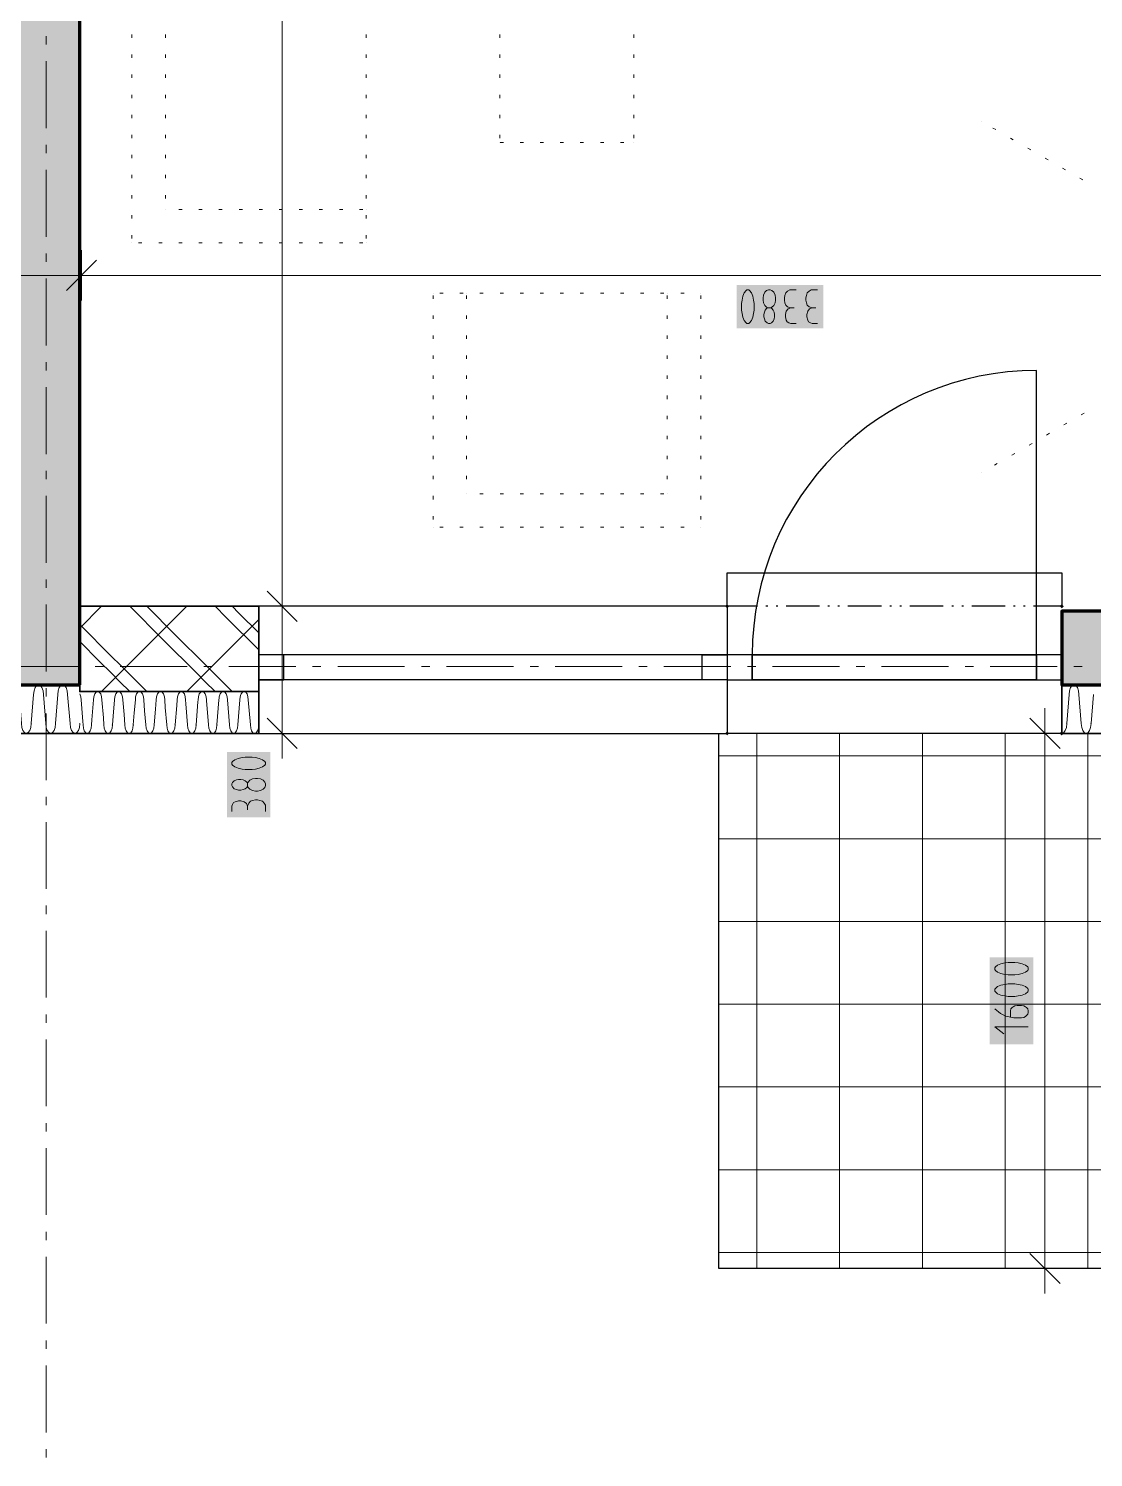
# Model space of a CAD drawing. Header units: millimetres. Extents: x 0 to 594, y 0 to 420.
# Drawn here: x 345.98 to 378.6, y 126.02 to 169.82 of the extents above; entities that cross this region are included whole.
import ezdxf

# ---------------------------------------------------------------- set-up
doc = ezdxf.new("R2010")
doc.units = ezdxf.units.MM
doc.header["$LTSCALE"] = 8
for name, color, linetype in [('PDF_Dvere', 7, 'Continuous'), ('PDF_Koty delkove', 7, 'Continuous'), ('PDF_Nabytek', 7, 'Continuous'), ('PDF_Obecne 0.25', 7, 'Continuous'), ('PDF_Okna', 7, 'Continuous'), ('PDF_Osy hlavni', 7, 'Continuous'), ('PDF_Srafy', 7, 'Continuous'), ('PDF_Steny obvodove nosne', 7, 'Continuous'), ('PDF_Steny sendvic', 7, 'Continuous'), ('PDF_Zatepleni', 7, 'Continuous')]:
    doc.layers.add(name, color=color, linetype=linetype)

msp = doc.modelspace()

# ---------------------------------------------------------------- linework, layer by layer
at = {"layer": 'PDF_Dvere', "lineweight": 25}
msp.add_lwpolyline([(376.865, 150.622), (376.865, 159.335, 0.414213), (368.153, 150.622)], format="xyb", dxfattribs=at)
for points in [[(367.384, 149.854), (368.153, 149.854), (368.153, 150.622), (367.384, 150.622)], [(368.153, 149.854), (368.153, 150.622)], [(376.865, 149.854), (377.634, 149.854), (377.634, 150.622), (376.865, 150.622)], [(376.865, 149.854), (376.865, 150.622)]]:
    msp.add_lwpolyline(points, close=True, dxfattribs=at)
for points in [[(368.153, 150.622), (376.865, 150.622), (368.153, 150.622)], [(368.153, 149.854), (376.865, 149.854), (368.153, 149.854)]]:
    msp.add_lwpolyline(points, dxfattribs=at)
at = {"layer": 'PDF_Koty delkove', "lineweight": 18}
for points in [[(353.751, 164.279), (353.751, 167.153), (353.751, 212.993), (353.751, 214.479), (353.751, 216.017), (353.751, 225.754), (353.751, 227.343), (353.751, 235.85), (353.751, 238.464)], [(353.751, 148.214), (353.751, 152.109), (353.751, 161.418), (353.751, 162.767), (353.751, 164.279)], [(347.601, 163.019), (347.601, 162.251), (347.601, 161.482)], [(348.063, 162.712), (347.14, 161.789)], [(410.931, 162.251), (410.023, 162.251), (383.732, 162.251), (382.246, 162.251), (347.601, 162.251), (345.449, 162.251), (310.804, 162.251), (309.318, 162.251), (283.027, 162.251), (280.875, 162.251), (254.584, 162.251), (253.097, 162.251), (218.453, 162.251), (216.3, 162.251)], [(368.073, 160.794), (368.127, 160.863), (368.168, 160.965), (368.196, 161.085), (368.21, 161.187), (368.21, 161.392), (368.196, 161.494), (368.168, 161.614), (368.127, 161.717), (368.073, 161.785), (368.045, 161.803), (367.991, 161.803), (367.963, 161.785), (367.908, 161.717), (367.867, 161.614), (367.84, 161.494), (367.826, 161.392)], [(369.496, 161.803), (369.305, 161.803), (369.237, 161.768), (369.182, 161.717), (369.154, 161.632), (369.14, 161.563), (369.14, 161.494), (369.154, 161.409), (369.182, 161.342), (369.237, 161.29), (369.332, 161.256)], [(370.153, 161.803), (369.962, 161.803), (369.894, 161.768), (369.839, 161.717), (369.811, 161.632), (369.798, 161.563), (369.798, 161.494), (369.811, 161.409), (369.839, 161.342), (369.894, 161.29), (369.989, 161.256)], [(367.826, 161.392), (367.826, 161.187), (367.84, 161.085), (367.867, 160.965), (367.908, 160.863), (367.963, 160.794), (367.991, 160.778), (368.045, 160.778), (368.073, 160.794)], [(368.73, 161.256), (368.757, 161.238), (368.798, 161.187), (368.825, 161.119), (368.839, 161.051), (368.839, 160.982), (368.825, 160.914), (368.798, 160.846), (368.743, 160.794), (368.702, 160.778), (368.648, 160.778), (368.607, 160.794), (368.552, 160.846), (368.524, 160.914), (368.511, 160.982), (368.511, 161.051), (368.524, 161.119), (368.552, 161.187), (368.593, 161.238), (368.62, 161.256)], [(369.496, 160.778), (369.332, 160.778), (369.277, 160.794), (369.223, 160.829), (369.195, 160.88), (369.168, 160.982), (369.168, 161.051), (369.195, 161.153), (369.25, 161.222), (369.332, 161.256), (369.441, 161.256)], [(370.153, 160.778), (369.989, 160.778), (369.934, 160.794), (369.88, 160.829), (369.852, 160.88), (369.825, 160.982), (369.825, 161.051), (369.852, 161.153), (369.907, 161.222), (369.989, 161.256), (370.098, 161.256)], [(354.212, 151.647), (353.29, 152.57)], [(354.52, 152.109), (353.751, 152.109), (352.983, 152.109)], [(377.121, 148.214), (377.121, 148.982)], [(354.212, 147.752), (353.29, 148.675)], [(377.582, 147.752), (376.66, 148.675)], [(354.52, 148.214), (353.751, 148.214), (352.983, 148.214)], [(353.751, 148.214), (353.751, 147.445)], [(377.89, 148.214), (377.121, 148.214), (376.352, 148.214)], [(377.121, 131.814), (377.121, 148.214)], [(352.828, 147.487), (352.623, 147.487), (352.521, 147.473), (352.401, 147.446), (352.299, 147.405), (352.23, 147.351), (352.214, 147.323), (352.214, 147.269), (352.23, 147.241), (352.299, 147.186), (352.401, 147.145), (352.521, 147.117), (352.623, 147.104)], [(352.623, 147.104), (352.828, 147.104), (352.93, 147.117), (353.05, 147.145), (353.153, 147.186), (353.221, 147.241), (353.239, 147.269), (353.239, 147.323), (353.221, 147.351), (353.153, 147.405), (353.05, 147.446), (352.93, 147.473), (352.828, 147.487)], [(352.691, 146.584), (352.674, 146.557), (352.623, 146.515), (352.555, 146.488), (352.486, 146.474), (352.418, 146.474), (352.35, 146.488), (352.281, 146.515), (352.23, 146.57), (352.214, 146.612), (352.214, 146.666), (352.23, 146.707), (352.281, 146.762), (352.35, 146.789), (352.418, 146.803), (352.486, 146.803), (352.555, 146.789), (352.623, 146.762), (352.674, 146.721), (352.691, 146.694)], [(352.93, 146.83), (352.845, 146.816), (352.76, 146.776), (352.709, 146.721), (352.691, 146.694), (352.691, 146.584), (352.709, 146.557), (352.76, 146.502), (352.845, 146.46), (352.93, 146.446), (352.999, 146.446), (353.084, 146.46), (353.17, 146.502), (353.221, 146.557), (353.239, 146.612), (353.239, 146.666), (353.221, 146.721), (353.17, 146.776), (353.084, 146.816), (352.999, 146.83)], [(352.999, 146.83), (352.93, 146.83)], [(352.214, 145.817), (352.214, 145.982), (352.23, 146.037), (352.265, 146.091), (352.316, 146.119), (352.418, 146.146), (352.486, 146.146), (352.589, 146.119), (352.658, 146.064), (352.691, 145.982), (352.691, 145.872)], [(353.239, 145.817), (353.239, 146.009), (353.204, 146.077), (353.153, 146.132), (353.068, 146.159), (352.999, 146.173), (352.93, 146.173), (352.845, 146.159), (352.777, 146.132), (352.726, 146.077), (352.691, 145.982)], [(376.198, 140.534), (375.993, 140.534), (375.891, 140.52), (375.771, 140.493), (375.669, 140.452), (375.6, 140.398), (375.584, 140.37), (375.584, 140.316), (375.6, 140.288), (375.669, 140.234), (375.771, 140.193), (375.891, 140.165), (375.993, 140.151), (376.198, 140.151), (376.3, 140.165), (376.42, 140.193), (376.523, 140.234), (376.591, 140.288), (376.609, 140.316)], [(376.609, 140.316), (376.609, 140.37), (376.591, 140.398), (376.523, 140.452), (376.42, 140.493), (376.3, 140.52), (376.198, 140.534)], [(376.061, 139.522), (376.061, 139.713), (376.079, 139.768), (376.113, 139.809), (376.147, 139.836), (376.198, 139.863), (376.266, 139.877), (376.403, 139.877), (376.471, 139.863), (376.523, 139.836), (376.556, 139.809), (376.591, 139.768), (376.609, 139.713), (376.609, 139.659), (376.591, 139.604), (376.556, 139.563), (376.523, 139.536), (376.471, 139.508), (376.403, 139.494), (376.164, 139.494), (375.925, 139.549), (375.754, 139.631), (375.584, 139.768)], [(376.609, 139.22), (375.584, 139.22), (375.856, 139.002)], [(377.582, 131.353), (376.66, 132.275)], [(377.89, 131.814), (377.121, 131.814), (376.352, 131.814)], [(377.121, 131.814), (377.121, 131.045)]]:
    msp.add_lwpolyline(points, dxfattribs=at)
for points in [[(368.483, 161.563), (368.483, 161.494), (368.497, 161.409), (368.538, 161.324), (368.593, 161.273), (368.62, 161.256), (368.73, 161.256), (368.757, 161.273), (368.812, 161.324), (368.853, 161.409), (368.867, 161.494), (368.867, 161.563), (368.853, 161.648), (368.812, 161.734), (368.757, 161.785), (368.702, 161.803), (368.648, 161.803), (368.593, 161.785), (368.538, 161.734), (368.497, 161.648)], [(376.198, 141.191), (375.993, 141.191), (375.891, 141.177), (375.771, 141.15), (375.669, 141.109), (375.6, 141.055), (375.584, 141.027), (375.584, 140.973), (375.6, 140.945), (375.669, 140.891), (375.771, 140.85), (375.891, 140.822), (375.993, 140.808), (376.198, 140.808), (376.3, 140.822), (376.42, 140.85), (376.523, 140.891), (376.591, 140.945), (376.609, 140.973), (376.609, 141.027), (376.591, 141.055), (376.523, 141.109), (376.42, 141.15), (376.3, 141.177)]]:
    msp.add_lwpolyline(points, close=True, dxfattribs=at)
at = {"layer": 'PDF_Koty delkove', "color": 7, "lineweight": 18, "true_color": 0xffffff, "transparency": 33554559}
for points in [[(370.335, 161.957), (367.673, 161.957), (370.335, 160.624), (367.673, 160.624)], [(353.392, 145.636), (353.392, 147.641), (352.06, 145.636), (352.06, 147.641)], [(376.762, 138.683), (376.762, 141.345), (375.43, 138.683), (375.43, 141.345)]]:
    msp.add_solid(points, dxfattribs=at)
at = {"layer": 'PDF_Nabytek', "lineweight": 13}
for points in [[(349.148, 169.531), (349.148, 169.634)], [(350.173, 169.531), (350.173, 169.634)], [(356.323, 169.531), (356.323, 169.634)], [(360.423, 169.531), (360.423, 169.634)], [(364.523, 169.531), (364.523, 169.634)], [(349.148, 168.916), (349.148, 169.019)], [(350.173, 168.916), (350.173, 169.019)], [(356.323, 168.916), (356.323, 169.019)], [(360.423, 168.916), (360.423, 169.019)], [(364.523, 168.916), (364.523, 169.019)], [(349.148, 168.301), (349.148, 168.404)], [(350.173, 168.301), (350.173, 168.404)], [(356.323, 168.301), (356.323, 168.404)], [(360.423, 168.301), (360.423, 168.404)], [(364.523, 168.301), (364.523, 168.404)], [(349.148, 167.686), (349.148, 167.789)], [(350.173, 167.686), (350.173, 167.789)], [(356.323, 167.686), (356.323, 167.789)], [(360.423, 167.686), (360.423, 167.789)], [(364.523, 167.686), (364.523, 167.789)], [(349.148, 167.071), (349.148, 167.174)], [(350.173, 167.071), (350.173, 167.174)], [(356.323, 167.071), (356.323, 167.174)], [(360.423, 167.071), (360.423, 167.174)], [(364.523, 167.071), (364.523, 167.174)], [(375.184, 166.967), (375.184, 166.967)], [(349.148, 166.456), (349.148, 166.559)], [(350.173, 166.456), (350.173, 166.559)], [(356.323, 166.456), (356.323, 166.559)], [(360.423, 166.456), (360.423, 166.559)], [(364.523, 166.456), (364.523, 166.559)], [(375.617, 166.717), (375.528, 166.768)], [(376.15, 166.41), (376.061, 166.461)], [(360.423, 166.32), (360.423, 166.32)], [(360.423, 166.32), (360.423, 166.32)], [(360.527, 166.32), (360.425, 166.32)], [(361.142, 166.32), (361.04, 166.32)], [(361.757, 166.32), (361.655, 166.32)], [(362.372, 166.32), (362.27, 166.32)], [(362.987, 166.32), (362.885, 166.32)], [(363.602, 166.32), (363.5, 166.32)], [(364.217, 166.32), (364.115, 166.32)], [(364.523, 166.32), (364.523, 166.32)], [(364.523, 166.32), (364.523, 166.32)], [(376.682, 166.102), (376.593, 166.153)], [(349.148, 165.841), (349.148, 165.944)], [(350.173, 165.841), (350.173, 165.944)], [(356.323, 165.841), (356.323, 165.944)], [(377.215, 165.795), (377.126, 165.846)], [(349.148, 165.226), (349.148, 165.329)], [(350.173, 165.226), (350.173, 165.329)], [(356.323, 165.226), (356.323, 165.329)], [(377.747, 165.487), (377.659, 165.538)], [(378.28, 165.18), (378.191, 165.231)], [(349.148, 164.611), (349.148, 164.714)], [(350.173, 164.611), (350.173, 164.714)], [(356.323, 164.611), (356.323, 164.714)], [(350.173, 164.27), (350.173, 164.27)], [(350.173, 164.27), (350.173, 164.27)], [(350.687, 164.27), (350.585, 164.27)], [(351.302, 164.27), (351.2, 164.27)], [(351.917, 164.27), (351.815, 164.27)], [(352.532, 164.27), (352.43, 164.27)], [(353.147, 164.27), (353.045, 164.27)], [(353.762, 164.27), (353.66, 164.27)], [(354.377, 164.27), (354.275, 164.27)], [(354.992, 164.27), (354.89, 164.27)], [(355.607, 164.27), (355.505, 164.27)], [(356.222, 164.27), (356.12, 164.27)], [(356.323, 164.27), (356.323, 164.27)], [(349.148, 163.996), (349.148, 164.099)], [(356.323, 163.996), (356.323, 164.099)], [(349.148, 163.381), (349.148, 163.484)], [(356.323, 163.381), (356.323, 163.484)], [(349.148, 163.245), (349.148, 163.245)], [(349.148, 163.245), (349.148, 163.245)], [(349.457, 163.245), (349.355, 163.245)], [(350.072, 163.245), (349.97, 163.245)], [(350.687, 163.245), (350.585, 163.245)], [(351.302, 163.245), (351.2, 163.245)], [(351.917, 163.245), (351.815, 163.245)], [(352.532, 163.245), (352.43, 163.245)], [(353.147, 163.245), (353.045, 163.245)], [(353.762, 163.245), (353.66, 163.245)], [(354.377, 163.245), (354.275, 163.245)], [(354.992, 163.245), (354.89, 163.245)], [(355.607, 163.245), (355.505, 163.245)], [(356.222, 163.245), (356.12, 163.245)], [(356.323, 163.245), (356.323, 163.245)], [(356.323, 163.245), (356.323, 163.245)], [(358.373, 161.708), (358.373, 161.708)], [(358.373, 161.708), (358.373, 161.708)], [(358.373, 161.536), (358.373, 161.639)], [(358.682, 161.708), (358.58, 161.708)], [(359.297, 161.708), (359.195, 161.708)], [(359.398, 161.708), (359.398, 161.708)], [(359.398, 161.536), (359.398, 161.639)], [(359.912, 161.708), (359.81, 161.708)], [(360.527, 161.708), (360.425, 161.708)], [(361.142, 161.708), (361.04, 161.708)], [(361.757, 161.708), (361.655, 161.708)], [(362.372, 161.708), (362.27, 161.708)], [(362.987, 161.708), (362.885, 161.708)], [(363.602, 161.708), (363.5, 161.708)], [(364.217, 161.708), (364.115, 161.708)], [(364.832, 161.708), (364.73, 161.708)], [(365.447, 161.708), (365.345, 161.708)], [(365.548, 161.708), (365.548, 161.708)], [(365.548, 161.536), (365.548, 161.639)], [(366.062, 161.708), (365.96, 161.708)], [(366.573, 161.708), (366.573, 161.708)], [(366.573, 161.708), (366.573, 161.708)], [(366.573, 161.536), (366.573, 161.639)], [(358.373, 160.921), (358.373, 161.024)], [(359.398, 160.921), (359.398, 161.024)], [(365.548, 160.921), (365.548, 161.024)], [(366.573, 160.921), (366.573, 161.024)], [(358.373, 160.306), (358.373, 160.409)], [(359.398, 160.306), (359.398, 160.409)], [(365.548, 160.306), (365.548, 160.409)], [(366.573, 160.306), (366.573, 160.409)], [(358.373, 159.691), (358.373, 159.794)], [(359.398, 159.691), (359.398, 159.794)], [(365.548, 159.691), (365.548, 159.794)], [(366.573, 159.691), (366.573, 159.794)], [(358.373, 159.076), (358.373, 159.179)], [(359.398, 159.076), (359.398, 159.179)], [(365.548, 159.076), (365.548, 159.179)], [(366.573, 159.076), (366.573, 159.179)], [(358.373, 158.461), (358.373, 158.564)], [(359.398, 158.461), (359.398, 158.564)], [(365.548, 158.461), (365.548, 158.564)], [(366.573, 158.461), (366.573, 158.564)], [(358.373, 157.846), (358.373, 157.949)], [(359.398, 157.846), (359.398, 157.949)], [(365.548, 157.846), (365.548, 157.949)], [(366.573, 157.846), (366.573, 157.949)], [(377.701, 157.666), (377.79, 157.717)], [(378.234, 157.973), (378.322, 158.025)], [(358.373, 157.231), (358.373, 157.334)], [(359.398, 157.231), (359.398, 157.334)], [(365.548, 157.231), (365.548, 157.334)], [(366.573, 157.231), (366.573, 157.334)], [(377.168, 157.358), (377.257, 157.41)], [(376.103, 156.743), (376.192, 156.795)], [(376.636, 157.051), (376.725, 157.102)], [(358.373, 156.616), (358.373, 156.719)], [(359.398, 156.616), (359.398, 156.719)], [(365.548, 156.616), (365.548, 156.719)], [(366.573, 156.616), (366.573, 156.719)], [(375.571, 156.436), (375.659, 156.487)], [(358.373, 156.001), (358.373, 156.104)], [(359.398, 156.001), (359.398, 156.104)], [(365.548, 156.001), (365.548, 156.104)], [(366.573, 156.001), (366.573, 156.104)], [(375.184, 156.213), (375.184, 156.213)], [(358.373, 155.386), (358.373, 155.489)], [(359.398, 155.558), (359.398, 155.558)], [(359.398, 155.558), (359.398, 155.558)], [(359.912, 155.558), (359.81, 155.558)], [(360.527, 155.558), (360.425, 155.558)], [(361.142, 155.558), (361.04, 155.558)], [(361.757, 155.558), (361.655, 155.558)], [(362.372, 155.558), (362.27, 155.558)], [(362.987, 155.558), (362.885, 155.558)], [(363.602, 155.558), (363.5, 155.558)], [(364.217, 155.558), (364.115, 155.558)], [(364.832, 155.558), (364.73, 155.558)], [(365.447, 155.558), (365.345, 155.558)], [(365.548, 155.558), (365.548, 155.558)], [(365.548, 155.558), (365.548, 155.558)], [(366.573, 155.386), (366.573, 155.489)], [(358.373, 154.771), (358.373, 154.874)], [(366.573, 154.771), (366.573, 154.874)], [(358.373, 154.533), (358.373, 154.533)], [(358.373, 154.533), (358.373, 154.533)], [(358.682, 154.533), (358.58, 154.533)], [(359.297, 154.533), (359.195, 154.533)], [(359.912, 154.533), (359.81, 154.533)], [(360.527, 154.533), (360.425, 154.533)], [(361.142, 154.533), (361.04, 154.533)], [(361.757, 154.533), (361.655, 154.533)], [(362.372, 154.533), (362.27, 154.533)], [(362.987, 154.533), (362.885, 154.533)], [(363.602, 154.533), (363.5, 154.533)], [(364.217, 154.533), (364.115, 154.533)], [(364.832, 154.533), (364.73, 154.533)], [(365.447, 154.533), (365.345, 154.533)], [(366.062, 154.533), (365.96, 154.533)], [(366.573, 154.533), (366.573, 154.533)], [(366.573, 154.533), (366.573, 154.533)]]:
    msp.add_lwpolyline(points, dxfattribs=at)
at = {"layer": 'PDF_Obecne 0.25', "lineweight": 25}
for points in [[(367.384, 152.109), (367.384, 153.134), (377.634, 153.134), (377.634, 152.109)], [(398.902, 148.214), (398.902, 131.814), (367.127, 131.814), (367.127, 148.214)], [(377.634, 148.214), (367.384, 148.214)]]:
    msp.add_lwpolyline(points, dxfattribs=at)
at = {"layer": 'PDF_Okna', "lineweight": 25}
for points in [[(367.384, 152.109), (353.034, 152.109)], [(367.384, 152.109), (367.384, 148.214)], [(367.384, 150.622), (353.034, 150.622)], [(367.384, 149.854), (353.034, 149.854)], [(353.034, 148.214), (367.384, 148.214)]]:
    msp.add_lwpolyline(points, dxfattribs=at)
for points in [[(353.034, 149.854), (353.803, 149.854), (353.803, 150.622), (353.034, 150.622)], [(367.384, 149.854), (366.615, 149.854), (366.615, 150.622), (367.384, 150.622)]]:
    msp.add_lwpolyline(points, close=True, dxfattribs=at)
at = {"layer": 'PDF_Osy hlavni', "lineweight": 18}
for points in [[(346.525, 169.326), (346.525, 169.582)], [(346.525, 166.764), (346.525, 168.814)], [(346.525, 165.995), (346.525, 166.251)], [(346.525, 163.432), (346.525, 165.482)], [(346.525, 162.664), (346.525, 162.92)], [(346.525, 160.101), (346.525, 162.151)], [(346.525, 159.332), (346.525, 159.589)], [(346.525, 156.77), (346.525, 158.82)], [(346.525, 156.001), (346.525, 156.257)], [(346.525, 153.439), (346.525, 155.489)], [(346.525, 152.67), (346.525, 152.926)], [(346.525, 150.108), (346.525, 152.158)], [(347.51, 150.264), (345.46, 150.264)], [(348.279, 150.264), (348.022, 150.264)], [(350.841, 150.264), (348.791, 150.264)], [(351.61, 150.264), (351.354, 150.264)], [(354.172, 150.264), (352.122, 150.264)], [(354.941, 150.264), (354.685, 150.264)], [(357.504, 150.264), (355.454, 150.264)], [(358.272, 150.264), (358.016, 150.264)], [(360.835, 150.264), (358.785, 150.264)], [(361.603, 150.264), (361.347, 150.264)], [(364.166, 150.264), (362.116, 150.264)], [(364.935, 150.264), (364.678, 150.264)], [(367.497, 150.264), (365.447, 150.264)], [(368.266, 150.264), (368.01, 150.264)], [(370.828, 150.264), (368.778, 150.264)], [(371.597, 150.264), (371.341, 150.264)], [(374.16, 150.264), (372.11, 150.264)], [(374.928, 150.264), (374.672, 150.264)], [(377.491, 150.264), (375.441, 150.264)], [(378.26, 150.264), (378.003, 150.264)], [(346.525, 149.339), (346.525, 149.595)], [(346.525, 146.776), (346.525, 148.826)], [(346.525, 146.008), (346.525, 146.264)], [(346.525, 143.445), (346.525, 145.495)], [(346.525, 142.676), (346.525, 142.933)], [(346.525, 140.114), (346.525, 142.164)], [(346.525, 139.345), (346.525, 139.601)], [(346.525, 136.783), (346.525, 138.833)], [(346.525, 136.014), (346.525, 136.27)], [(346.525, 133.451), (346.525, 135.501)], [(346.525, 132.683), (346.525, 132.939)], [(346.525, 130.12), (346.525, 132.17)], [(346.525, 129.351), (346.525, 129.608)], [(346.525, 126.789), (346.525, 128.839)], [(346.525, 126.02), (346.525, 126.277)]]:
    msp.add_lwpolyline(points, dxfattribs=at)
at = {"layer": 'PDF_Srafy', "lineweight": 9}
for points in [[(391.121, 148.214), (391.121, 147.522), (386.048, 147.522), (380.974, 147.522), (375.901, 147.522), (370.827, 147.522), (367.127, 147.522)], [(398.731, 148.214), (398.731, 144.985), (398.731, 139.912), (398.731, 134.838), (393.658, 134.838), (388.584, 134.838), (383.511, 134.838), (378.438, 134.838), (373.364, 134.838), (368.291, 134.838), (367.127, 134.838)], [(396.195, 148.214), (396.195, 147.522), (396.195, 142.449), (396.195, 137.375), (391.121, 137.375), (386.048, 137.375), (380.974, 137.375), (375.901, 137.375), (370.827, 137.375), (367.127, 137.375)], [(388.584, 148.214), (388.584, 144.985), (383.511, 144.985), (378.438, 144.985), (373.364, 144.985), (368.291, 144.985), (367.127, 144.985)], [(368.291, 148.214), (368.291, 144.985), (368.291, 139.912), (368.291, 134.838), (368.291, 131.814)], [(370.827, 148.214), (370.827, 147.522), (370.827, 142.449), (370.827, 137.375), (370.827, 132.302), (370.827, 131.814)], [(373.364, 148.214), (373.364, 144.985), (373.364, 139.912), (373.364, 134.838), (373.364, 131.814)], [(375.901, 148.214), (375.901, 147.522), (375.901, 142.449), (375.901, 137.375), (375.901, 132.302), (375.901, 131.814)], [(378.438, 148.214), (378.438, 144.985), (378.438, 139.912), (378.438, 134.838), (378.438, 131.814)], [(391.121, 147.522), (391.121, 142.449), (386.048, 142.449), (380.974, 142.449), (375.901, 142.449), (370.827, 142.449), (367.127, 142.449)], [(393.658, 131.814), (393.658, 134.838), (393.658, 139.912), (388.584, 139.912), (383.511, 139.912), (378.438, 139.912), (373.364, 139.912), (368.291, 139.912), (367.127, 139.912)], [(398.902, 132.302), (396.195, 132.302), (391.121, 132.302), (386.048, 132.302), (380.974, 132.302), (375.901, 132.302), (370.827, 132.302), (367.127, 132.302)]]:
    msp.add_lwpolyline(points, dxfattribs=at)
at = {"layer": 'PDF_Steny obvodove nosne', "lineweight": 70}
for points in [[(347.55, 149.7), (347.55, 152.109), (347.55, 225.754), (347.55, 235.85), (347.55, 238.31), (345.5, 238.31), (345.5, 235.85), (345.5, 227.343), (345.5, 225.754), (345.5, 152.109), (345.5, 149.7)], [(383.732, 151.955), (382.246, 151.955), (377.634, 151.955), (377.634, 149.7), (383.732, 149.7)]]:
    msp.add_lwpolyline(points, close=True, dxfattribs=at)
at = {"layer": 'PDF_Steny obvodove nosne', "color": 9, "lineweight": 9, "true_color": 0xc0c0c0, "transparency": 33554559}
for points in [[(347.55, 149.7), (347.55, 238.31), (345.5, 149.7), (345.5, 238.31)], [(383.732, 151.955), (377.634, 151.955), (383.732, 149.7), (377.634, 149.7)]]:
    msp.add_solid(points, dxfattribs=at)
at = {"layer": 'PDF_Steny sendvic', "lineweight": 9}
for points in [[(347.55, 151.442), (348.216, 152.109)], [(348.216, 149.495), (348.78, 150.059), (349.659, 150.938), (350.83, 152.109)], [(351.696, 149.495), (351.394, 149.797), (351.133, 150.059), (350.1, 151.091), (349.083, 152.109)], [(352.219, 149.495), (351.655, 150.059), (351.394, 150.32), (350.488, 151.226), (349.605, 152.109)], [(353.034, 150.771), (352.041, 151.764), (351.696, 152.109)], [(353.034, 151.294), (352.429, 151.899), (352.219, 152.109)], [(349.605, 149.495), (349.042, 150.059), (348.78, 150.32), (348.548, 150.552), (347.55, 151.55)], [(350.83, 149.495), (351.394, 150.059), (353.034, 151.699)], [(349.083, 149.495), (348.78, 149.797), (348.519, 150.059), (348.16, 150.418), (347.55, 151.027)], [(347.589, 149.239), (347.579, 149.337), (347.552, 149.421), (347.55, 149.423)], [(348.088, 149.495), (348.052, 149.477), (348.01, 149.421), (347.982, 149.337), (347.972, 149.239)], [(348.23, 149.239), (348.22, 149.337), (348.192, 149.421), (348.15, 149.477), (348.115, 149.495)], [(348.728, 149.495), (348.692, 149.477), (348.651, 149.421), (348.623, 149.337), (348.613, 149.239)], [(348.871, 149.239), (348.861, 149.337), (348.833, 149.421), (348.791, 149.477), (348.755, 149.495)], [(349.369, 149.495), (349.333, 149.477), (349.291, 149.421), (349.263, 149.337), (349.254, 149.239)], [(349.511, 149.239), (349.501, 149.337), (349.473, 149.421), (349.432, 149.477), (349.396, 149.495)], [(350.01, 149.495), (349.974, 149.477), (349.932, 149.421), (349.904, 149.337), (349.894, 149.239)], [(350.152, 149.239), (350.142, 149.337), (350.114, 149.421), (350.072, 149.477), (350.036, 149.495)], [(350.65, 149.495), (350.614, 149.477), (350.573, 149.421), (350.545, 149.337), (350.535, 149.239)], [(350.792, 149.239), (350.783, 149.337), (350.755, 149.421), (350.713, 149.477), (350.677, 149.495)], [(351.291, 149.495), (351.255, 149.477), (351.213, 149.421), (351.185, 149.337), (351.175, 149.239)], [(351.433, 149.239), (351.423, 149.337), (351.395, 149.421), (351.353, 149.477), (351.318, 149.495)], [(351.931, 149.495), (351.896, 149.477), (351.854, 149.421), (351.826, 149.337), (351.821, 149.289), (351.816, 149.239)], [(352.137, 148.47), (352.074, 149.239), (352.065, 149.33), (352.064, 149.337), (352.036, 149.421), (351.994, 149.477), (351.958, 149.495)], [(352.572, 149.495), (352.536, 149.477), (352.494, 149.421), (352.488, 149.402), (352.467, 149.337), (352.457, 149.239)], [(352.714, 149.239), (352.704, 149.337), (352.677, 149.421), (352.668, 149.433), (352.635, 149.477), (352.599, 149.495)], [(347.653, 148.47), (347.644, 148.578), (347.589, 149.239)], [(347.972, 149.239), (347.922, 148.626), (347.909, 148.47)], [(347.972, 149.239), (347.972, 149.239)], [(348.293, 148.47), (348.276, 148.686), (348.23, 149.239)], [(348.613, 149.239), (348.572, 148.736), (348.55, 148.47)], [(348.613, 149.239), (348.613, 149.239)], [(348.934, 148.47), (348.907, 148.793), (348.871, 149.239)], [(349.254, 149.239), (349.221, 148.847), (349.19, 148.47)], [(349.254, 149.239), (349.254, 149.239)], [(349.575, 148.47), (349.539, 148.901), (349.511, 149.239)], [(349.894, 149.239), (349.871, 148.957), (349.831, 148.47)], [(349.894, 149.239), (349.894, 149.239)], [(349.894, 149.239), (349.894, 149.239)], [(350.215, 148.47), (350.171, 149.008), (350.152, 149.239)], [(350.535, 149.239), (350.521, 149.068), (350.471, 148.47)], [(350.535, 149.239), (350.535, 149.239)], [(350.856, 148.47), (350.803, 149.115), (350.792, 149.239)], [(351.175, 149.239), (351.17, 149.178), (351.112, 148.47)], [(351.175, 149.239), (351.175, 149.239)], [(351.496, 148.47), (351.434, 149.223), (351.433, 149.239)], [(351.816, 149.239), (351.753, 148.47)], [(351.816, 149.239), (351.816, 149.239)], [(352.457, 149.239), (352.393, 148.47)], [(352.457, 149.239), (352.457, 149.239)], [(352.778, 148.47), (352.714, 149.239)], [(347.653, 148.47), (347.662, 148.372), (347.69, 148.289), (347.732, 148.233), (347.781, 148.214)], [(347.781, 148.214), (347.83, 148.233), (347.871, 148.289), (347.899, 148.372), (347.909, 148.47)], [(348.293, 148.47), (348.303, 148.372), (348.331, 148.289), (348.372, 148.233), (348.421, 148.214)], [(348.421, 148.214), (348.47, 148.233), (348.512, 148.289), (348.54, 148.372), (348.55, 148.47)], [(348.934, 148.47), (348.944, 148.372), (348.971, 148.289), (349.013, 148.233), (349.062, 148.214)], [(349.062, 148.214), (349.111, 148.233), (349.153, 148.289), (349.18, 148.372), (349.19, 148.47)], [(349.575, 148.47), (349.584, 148.372), (349.612, 148.289), (349.654, 148.233), (349.703, 148.214)], [(349.703, 148.214), (349.752, 148.233), (349.793, 148.289), (349.821, 148.372), (349.831, 148.47)], [(350.215, 148.47), (350.225, 148.372), (350.253, 148.289), (350.294, 148.233), (350.343, 148.214)], [(350.343, 148.214), (350.392, 148.233), (350.434, 148.289), (350.462, 148.372), (350.471, 148.47)], [(350.856, 148.47), (350.866, 148.372), (350.893, 148.289), (350.935, 148.233), (350.984, 148.214)], [(350.984, 148.214), (351.033, 148.233), (351.075, 148.289), (351.102, 148.372), (351.112, 148.47)], [(351.496, 148.47), (351.506, 148.372), (351.534, 148.289), (351.575, 148.233), (351.625, 148.214)], [(351.625, 148.214), (351.674, 148.233), (351.715, 148.289), (351.743, 148.372), (351.753, 148.47)], [(352.137, 148.47), (352.147, 148.372), (352.175, 148.289), (352.216, 148.233), (352.265, 148.214)], [(352.265, 148.214), (352.314, 148.233), (352.356, 148.289), (352.384, 148.372), (352.393, 148.47)], [(352.778, 148.47), (352.787, 148.372), (352.815, 148.289), (352.857, 148.233), (352.906, 148.214)], [(352.906, 148.214), (352.955, 148.233), (352.996, 148.289), (353.024, 148.372), (353.034, 148.47)]]:
    msp.add_lwpolyline(points, dxfattribs=at)
at = {"layer": 'PDF_Steny sendvic', "lineweight": 35}
msp.add_lwpolyline([(353.034, 149.495), (347.55, 149.495), (347.55, 149.7), (347.55, 152.109), (347.601, 152.109), (353.034, 152.109), (353.034, 150.622), (353.034, 149.854)], close=True, dxfattribs=at)
at = {"layer": 'PDF_Steny sendvic', "lineweight": 25}
for points in [[(368.317, 152.109), (367.384, 152.109)], [(368.625, 152.109), (368.573, 152.109)], [(368.932, 152.109), (368.881, 152.109)], [(370.213, 152.109), (369.188, 152.109)], [(370.521, 152.109), (370.47, 152.109)], [(370.828, 152.109), (370.777, 152.109)], [(372.11, 152.109), (371.085, 152.109)], [(372.417, 152.109), (372.366, 152.109)], [(372.725, 152.109), (372.673, 152.109)], [(374.006, 152.109), (372.981, 152.109)], [(374.313, 152.109), (374.262, 152.109)], [(374.621, 152.109), (374.57, 152.109)], [(375.902, 152.109), (374.877, 152.109)], [(376.21, 152.109), (376.158, 152.109)], [(376.517, 152.109), (376.466, 152.109)], [(377.634, 152.109), (376.773, 152.109)], [(368.317, 148.214), (367.384, 148.214)], [(368.625, 148.214), (368.573, 148.214)], [(368.932, 148.214), (368.881, 148.214)], [(370.213, 148.214), (369.188, 148.214)], [(370.521, 148.214), (370.47, 148.214)], [(370.828, 148.214), (370.777, 148.214)], [(372.11, 148.214), (371.085, 148.214)], [(372.417, 148.214), (372.366, 148.214)], [(372.725, 148.214), (372.673, 148.214)], [(374.006, 148.214), (372.981, 148.214)], [(374.313, 148.214), (374.262, 148.214)], [(374.621, 148.214), (374.57, 148.214)], [(375.902, 148.214), (374.877, 148.214)], [(376.21, 148.214), (376.158, 148.214)], [(376.517, 148.214), (376.466, 148.214)], [(377.634, 148.214), (376.773, 148.214)]]:
    msp.add_lwpolyline(points, dxfattribs=at)
at = {"layer": 'PDF_Steny sendvic', "lineweight": 35}
for points in [[(353.034, 149.495), (347.55, 149.495)], [(353.034, 149.495), (353.034, 148.214)], [(347.55, 148.214), (353.034, 148.214)]]:
    msp.add_lwpolyline(points, dxfattribs=at)
at = {"layer": 'PDF_Steny sendvic', "lineweight": 25, "transparency": 33554559}
for points in [[(367.448, 152.109), (367.384, 152.045), (367.384, 152.173), (367.32, 152.109)], [(377.698, 152.109), (377.634, 152.045), (377.634, 152.173), (377.57, 152.109)], [(367.448, 148.214), (367.384, 148.15), (367.384, 148.278), (367.32, 148.214)], [(377.698, 148.214), (377.634, 148.15), (377.634, 148.278), (377.57, 148.214)]]:
    msp.add_solid(points, dxfattribs=at)
at = {"layer": 'PDF_Steny sendvic', "lineweight": 9, "transparency": 33554559}
for points in [[(348.78, 150.036), (348.757, 150.059), (348.803, 150.059), (348.78, 150.082)], [(351.394, 150.036), (351.371, 150.059), (351.417, 150.059), (351.394, 150.082)], [(347.909, 148.447), (347.886, 148.47), (347.932, 148.47), (347.909, 148.493)], [(348.55, 148.447), (348.526, 148.47), (348.573, 148.47), (348.55, 148.493)], [(349.19, 148.447), (349.167, 148.47), (349.213, 148.47), (349.19, 148.493)], [(349.831, 148.447), (349.808, 148.47), (349.854, 148.47), (349.831, 148.493)], [(350.471, 148.447), (350.448, 148.47), (350.494, 148.47), (350.471, 148.493)], [(351.112, 148.447), (351.089, 148.47), (351.135, 148.47), (351.112, 148.493)], [(351.753, 148.447), (351.73, 148.47), (351.776, 148.47), (351.753, 148.493)], [(352.393, 148.447), (352.37, 148.47), (352.416, 148.47), (352.393, 148.493)], [(353.034, 148.447), (353.011, 148.47), (353.034, 148.493)]]:
    msp.add_solid(points, dxfattribs=at)
at = {"layer": 'PDF_Zatepleni', "lineweight": 35}
for points in [[(347.55, 149.495), (347.55, 149.7), (345.5, 149.7), (345.5, 149.495)], [(345.5, 148.214), (347.55, 148.214)]]:
    msp.add_lwpolyline(points, dxfattribs=at)
at = {"layer": 'PDF_Zatepleni', "lineweight": 9}
for points in [[(345.559, 149.7), (345.601, 149.679), (345.649, 149.614), (345.682, 149.517), (345.693, 149.403), (345.767, 148.511), (345.778, 148.397), (345.81, 148.301), (345.858, 148.236), (345.915, 148.214), (345.972, 148.236), (346.02, 148.301), (346.053, 148.397), (346.064, 148.511), (346.138, 149.403)], [(346.271, 149.7), (346.23, 149.679), (346.181, 149.614), (346.149, 149.517), (346.138, 149.403)], [(346.138, 149.403), (346.138, 149.403)], [(346.303, 149.7), (346.344, 149.679), (346.393, 149.614), (346.425, 149.517), (346.436, 149.403), (346.51, 148.511), (346.521, 148.397), (346.553, 148.301), (346.602, 148.236), (346.658, 148.214), (346.715, 148.236), (346.764, 148.301), (346.796, 148.397), (346.807, 148.511), (346.881, 149.403)], [(347.014, 149.7), (346.973, 149.679), (346.924, 149.614), (346.892, 149.517), (346.881, 149.403)], [(346.881, 149.403), (346.881, 149.403)], [(347.046, 149.7), (347.087, 149.679), (347.136, 149.614), (347.168, 149.517), (347.179, 149.403), (347.253, 148.511), (347.264, 148.397), (347.296, 148.301), (347.345, 148.236), (347.402, 148.214), (347.458, 148.236), (347.507, 148.301), (347.539, 148.397), (347.55, 148.511)], [(377.861, 149.403), (377.787, 148.511)], [(377.995, 149.7), (377.953, 149.679), (377.905, 149.614), (377.872, 149.517), (377.861, 149.403)], [(377.861, 149.403), (377.861, 149.403)], [(378.233, 148.511), (378.16, 149.403), (378.148, 149.517), (378.116, 149.614), (378.068, 149.679), (378.026, 149.7)], [(378.604, 149.403), (378.531, 148.511)], [(378.604, 149.403), (378.604, 149.403)], [(377.639, 148.214), (377.696, 148.236), (377.744, 148.301), (377.776, 148.397), (377.787, 148.511)], [(378.233, 148.511), (378.245, 148.397), (378.277, 148.301), (378.325, 148.236), (378.382, 148.214)], [(378.382, 148.214), (378.439, 148.236), (378.487, 148.301), (378.519, 148.397), (378.531, 148.511)], [(377.634, 148.216), (377.639, 148.214)]]:
    msp.add_lwpolyline(points, dxfattribs=at)
at = {"layer": 'PDF_Zatepleni', "lineweight": 35}
msp.add_lwpolyline([(383.732, 149.7), (377.634, 149.7), (377.634, 149.495), (377.634, 148.214), (383.732, 148.214), (383.732, 149.495)], close=True, dxfattribs=at)
at = {"layer": 'PDF_Zatepleni', "lineweight": 9, "transparency": 33554559}
for points in [[(346.064, 148.488), (346.041, 148.511), (346.087, 148.511), (346.064, 148.534)], [(346.807, 148.488), (346.784, 148.511), (346.83, 148.511), (346.807, 148.534)], [(347.55, 148.488), (347.527, 148.511), (347.55, 148.534)], [(377.787, 148.488), (377.764, 148.511), (377.81, 148.511), (377.787, 148.534)], [(378.531, 148.488), (378.507, 148.511), (378.554, 148.511), (378.531, 148.534)]]:
    msp.add_solid(points, dxfattribs=at)

doc.saveas('drawing.dxf')
